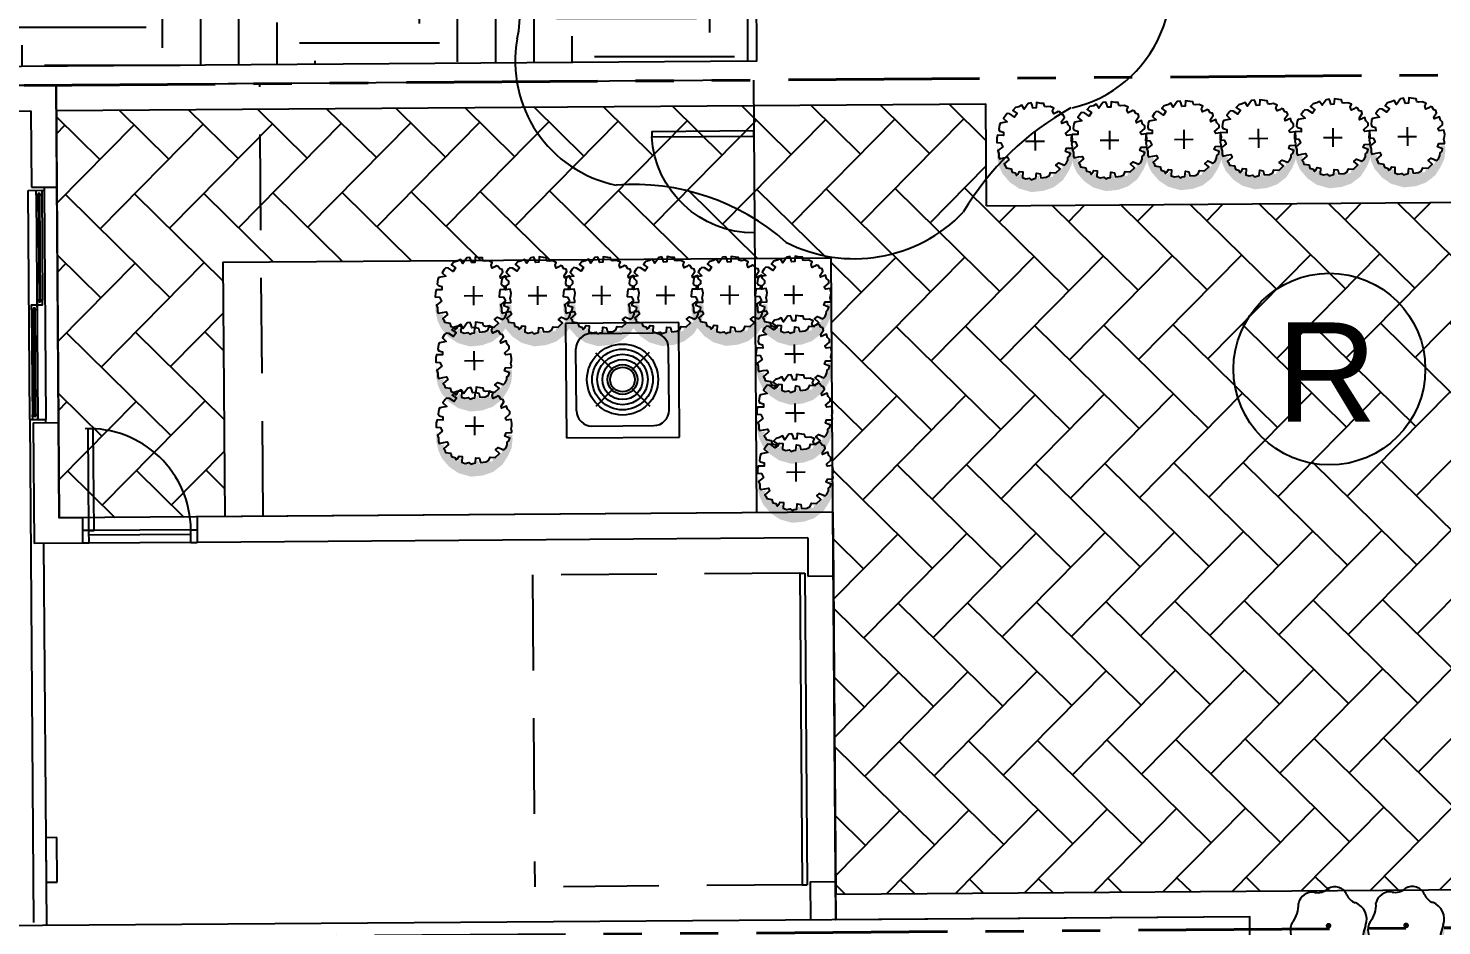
# Model space of a CAD drawing. Header units: feet. Extents: x 919634 to 928945, y 707022 to 708026.
# Drawn here: x 920153.06 to 920190.06, y 707384.02 to 707407.52 of the extents above; entities that cross this region are included whole.
import ezdxf
from ezdxf.enums import TextEntityAlignment as Align

# ---------------------------------------------------------------- set-up
doc = ezdxf.new("R2010")
doc.units = ezdxf.units.FT
doc.header["$LTSCALE"] = 20
doc.header["$MEASUREMENT"] = 0
doc.linetypes.add('Site Plan$0$HIDDEN2', pattern=[0.1875, 0.125, -0.0625])
doc.linetypes.add('Site Plan$0$PHANTOM2', pattern=[1.25, 0.625, -0.125, 0.125, -0.125, 0.125, -0.125])
for name, color, linetype in [('-u-site-xref', 7, 'Continuous'), ('LK-TREE-050M', 2, 'Continuous'), ('LK-TREE-TRNK', 32, 'Continuous'), ('LP-PATT-SHAR', 4, 'Continuous'), ('LP-SHAR-BRDR-CONT', 123, 'Continuous'), ('LP-TREE', 15, 'Continuous'), ('Site Plan$0$-u-site-bldg_interior', 252, 'Continuous'), ('Site Plan$0$-u-site-fence', 4, 'Site Plan$0$FENCELINE1'), ('Site Plan$0$A-DOOR-EXT_WINDOWS', 253, 'Continuous'), ('Site Plan$0$A-HVAC-EXT', 253, 'Continuous'), ('Site Plan$0$SP-BLDG-ROOF ABOVE', 4, 'Site Plan$0$HIDDEN2'), ('Site Plan$0$SP-LOT PAVERS', 254, 'Continuous'), ('Site Plan$0$SP-PARKING DESIGNATION', 254, 'Continuous'), ('x-RL TH5-LP Block$0$LK-SHRB-035M', 253, 'Continuous'), ('x-RL TH5-LP Block$0$LK-SHRB-TRNK', 253, 'Continuous'), ('x-RL TH5-LP Block$0$LP-SHRB', 253, 'Continuous')]:
    doc.layers.add(name, color=color, linetype=linetype)
for name, color, linetype, lineweight in [('Site Plan$0$SP-LOT LINES', 252, 'Site Plan$0$PHANTOM2', 40), ('Site Plan$0$SP-SIDEWALK', 2, 'Continuous', 25), ('SP-BUILDING-FOOTPRINT', 1, 'Continuous', 25)]:
    doc.layers.add(name, color=color, linetype=linetype, lineweight=lineweight)
doc.layers.add('x-RL TH5-LP Block$0$LK-SHRB-SHAD', color=253, linetype='Continuous', plot=False)
doc.layers.get('-u-site-xref').off()
doc.styles.add('Site Plan$0$ARIAL', font='arial.ttf')
doc.linetypes.add('Site Plan$0$FENCELINE1', pattern='A,0.25,-0.1,[133,ltypeshp.shx,S=0.1,R=0,X=-0.1,Y=0],-0.1,1', length=1.45)

# ---------------------------------------------------------------- blocks, each defined once
blk = doc.blocks.new('Site Plan$0$DR1H902')
for p, q in [((-0.5, 0), (-0.5, 1)), ((-0.5, 1), (-0.45, 1)), ((-0.45, 0), (-0.45, 1)), ((-0.5, 0), (-0.45, 0))]:
    blk.add_line(p, q)
blk.add_arc((-0.5, 0), 1, 0, 91.707)
blk = doc.blocks.new('Site Plan$0$A$C11AE1C12')
at = {"layer": 'Site Plan$0$A-HVAC-EXT'}
for p, q in [((44, 44.54), (0, 44.54)), ((0, 44.54), (0, 0)), ((44, 0), (44, 44.54)), ((34, 40), (10, 40)), ((4, 34), (4, 10)), ((40, 34), (40, 10)), ((18.6, 25.4), (11.53, 32.47)), ((25.4, 25.4), (32.47, 32.47)), ((11.53, 11.53), (18.6, 18.6)), ((32.47, 11.53), (25.4, 18.6)), ((0, 0), (44, 0)), ((34, 4), (10, 4))]:
    blk.add_line(p, q, dxfattribs=at)
for radius in [13.81, 11.81, 9.81, 7.81, 5.81, 4.81]:
    blk.add_circle((22, 22), radius, dxfattribs=at)
for centre, start, end in [((10, 34), 90, 180), ((34, 34), 0, 90), ((10, 10), 180, 270), ((34, 10), 270, 0)]:
    blk.add_arc(centre, 6, start, end, dxfattribs=at)
blk = doc.blocks.new('Site Plan$0$A$C05C92244')
at = {"layer": 'Site Plan$0$A-DOOR-EXT_WINDOWS'}
blk.add_lwpolyline([(32, 32.05), (32, 0.04), (30.4, 0.04), (30.4, 32.05)], close=True, dxfattribs=at)
blk.add_arc((32.08, 32.08), 32.08, 180.0573, 267.0051, dxfattribs=at)
blk = doc.blocks.new('Site Plan')
at = {"layer": 'Site Plan$0$SP-LOT PAVERS'}
h = blk.add_hatch(dxfattribs=at)
h.set_pattern_fill('AR-HBONE', color=256, scale=0.32, angle=-89.58178215)
h.paths.add_polyline_path([(920174.076, 707401.513), (920174.197, 707384.847), (920203.519, 707385.061), (920206.697, 707403.085), (920178.142, 707402.876), (920178.122, 707405.543), (920153.797, 707405.365), (920153.875, 707394.699), (920158.208, 707394.73), (920158.159, 707401.397)])
at = {"layer": 'Site Plan$0$-u-site-bldg_interior'}
for p, q in [((920152.417, 707406.022), (920153.792, 707406.032)), ((920153.792, 707406.032), (920153.812, 707403.365)), ((920152.422, 707405.355), (920153.13, 707405.36)), ((920153.13, 707405.36), (920153.145, 707403.36)), ((920153.145, 707403.36), (920153.812, 707403.365)), ((920153.478, 707403.363), (920153.479, 707403.28)), ((920153.812, 707403.365), (920153.857, 707397.199)), ((920153.062, 707403.276), (920153.479, 707403.28)), ((920153.106, 707397.277), (920153.062, 707403.276)), ((920153.272, 707403.153), (920153.314, 707397.278)), ((920153.416, 707403.282), (920153.437, 707400.404)), ((920153.479, 707403.28), (920153.523, 707397.28)), ((920153.148, 707400.152), (920153.169, 707397.277)), ((920153.106, 707397.277), (920153.523, 707397.28)), ((920153.106, 707397.277), (920153.202, 707384.11)), ((920153.19, 707397.194), (920153.857, 707397.199)), ((920153.19, 707397.194), (920153.213, 707394.027)), ((920153.523, 707397.196), (920153.523, 707397.28)), ((920153.857, 707397.199), (920153.875, 707394.699)), ((920154.481, 707394.703), (920153.875, 707394.699)), ((920154.481, 707394.703), (920154.486, 707394.037)), ((920174.124, 707394.847), (920157.482, 707394.725)), ((920157.482, 707394.725), (920157.486, 707394.059)), ((920174.124, 707394.847), (920174.137, 707393.18)), ((920154.65, 707394.371), (920154.484, 707394.37)), ((920157.317, 707394.391), (920154.65, 707394.371)), ((920154.653, 707394.038), (920154.65, 707394.371)), ((920157.318, 707394.266), (920154.651, 707394.246)), ((920157.317, 707394.391), (920157.484, 707394.392)), ((920157.32, 707394.057), (920157.317, 707394.391)), ((920173.463, 707394.175), (920157.486, 707394.059)), ((920173.463, 707394.175), (920173.47, 707393.175)), ((920154.486, 707394.037), (920153.213, 707394.027)), ((920153.463, 707394.029), (920153.536, 707384.029)), ((920157.486, 707394.059), (920154.486, 707394.037)), ((920154.653, 707394.038), (920154.486, 707394.037)), ((920157.32, 707394.057), (920157.486, 707394.058)), ((920173.261, 707393.257), (920173.386, 707393.258)), ((920173.261, 707393.257), (920173.321, 707385.091)), ((920173.386, 707393.258), (920173.446, 707385.091)), ((920173.47, 707393.175), (920174.137, 707393.18)), ((920153.811, 707386.329), (920153.519, 707386.327)), ((920153.519, 707386.327), (920153.528, 707385.16)), ((920153.82, 707385.162), (920153.811, 707386.329)), ((920153.528, 707385.16), (920153.82, 707385.162)), ((920173.321, 707385.091), (920173.446, 707385.091)), ((920173.528, 707385.175), (920174.195, 707385.18)), ((920173.528, 707385.175), (920173.536, 707384.175)), ((920174.195, 707385.18), (920174.202, 707384.18)), ((920185.035, 707384.259), (920120.454, 707383.788)), ((920185.047, 707382.593), (920185.035, 707384.259))]:
    blk.add_line(p, q, dxfattribs=at)
for points in [[(920153.272, 707403.153), (920153.271, 707403.278), (920153.416, 707403.279), (920153.417, 707403.154)], [(920153.386, 707400.362), (920153.365, 707403.195), (920153.323, 707403.195), (920153.344, 707400.362)], [(920153.292, 707400.403), (920153.293, 707400.278), (920153.438, 707400.279), (920153.437, 707400.404)], [(920153.148, 707400.152), (920153.147, 707400.277), (920153.293, 707400.278), (920153.293, 707400.153)], [(920153.262, 707397.361), (920153.241, 707400.194), (920153.199, 707400.194), (920153.22, 707397.361)], [(920153.168, 707397.402), (920153.169, 707397.277), (920153.314, 707397.278), (920153.314, 707397.403)]]:
    blk.add_lwpolyline(points, close=True, dxfattribs=at)
at = {"layer": 'Site Plan$0$-u-site-fence', "ltscale": 0.15}
for points in [[(920171.94, 707406.164), (920153.619, 707406.031)], [(920172.042, 707406.167), (920172.124, 707394.832)]]:
    blk.add_lwpolyline(points, dxfattribs=at)
at = {"layer": 'Site Plan$0$SP-BLDG-ROOF ABOVE'}
for p, q in [((920173.261, 707393.257), (920166.261, 707393.206)), ((920166.261, 707393.206), (920166.321, 707385.039)), ((920173.321, 707385.091), (920166.321, 707385.039))]:
    blk.add_line(p, q, dxfattribs=at)
blk.add_lwpolyline([(920159.208, 707394.738), (920159.125, 707406.073), (920153.792, 707406.032)], dxfattribs=at)
at = {"layer": 'Site Plan$0$SP-LOT LINES', "ltscale": 0.4}
blk.add_lwpolyline([(920103.123, 707383.328), (920102.96, 707405.661), (920196.958, 707406.347), (920197.121, 707384.014)], close=True, dxfattribs=at)
at = {"layer": 'Site Plan$0$SP-PARKING DESIGNATION'}
blk.add_circle((920187.119, 707398.598), 2.511, dxfattribs=at)
at = {"layer": 'Site Plan$0$SP-SIDEWALK'}
for p, q in [((920153.797, 707405.365), (920178.122, 707405.543)), ((920178.142, 707402.876), (920178.122, 707405.543)), ((920178.142, 707402.876), (920196.982, 707403.014)), ((920158.159, 707401.397), (920174.076, 707401.513)), ((920174.133, 707393.68), (920174.076, 707401.513)), ((920158.159, 707401.397), (920158.208, 707394.73)), ((920174.133, 707393.68), (920174.197, 707384.847)), ((920174.137, 707393.18), (920174.195, 707385.18)), ((920174.137, 707393.18), (920174.195, 707385.18)), ((920174.197, 707384.847), (920197.113, 707385.014))]:
    blk.add_line(p, q, dxfattribs=at)
at = {"layer": 'Site Plan$0$-u-site-bldg_interior', "extrusion": (0, 0, -1), "xscale": -2.66699025530579, "yscale": 2.66699025530579, "zscale": -7.111974014148773, "rotation": 359.5817821507248}
blk.add_blockref('Site Plan$0$DR1H902', (-920155.984, 707394.381), dxfattribs=at)
at = {"layer": 'Site Plan$0$-u-site-fence', "xscale": -0.08333333333333333, "yscale": 0.08333333333333333, "zscale": 0.08333333333333333, "rotation": 270.4182178492752}
blk.add_blockref('Site Plan$0$A$C05C92244', (920169.4, 707402.146), dxfattribs=at)
at = {"layer": 'Site Plan$0$A-HVAC-EXT', "extrusion": (0, 0, -1), "xscale": -0.06735359270068551, "yscale": 0.06735359270068551, "zscale": -0.06735359270068551, "rotation": 179.5817821507248}
blk.add_blockref('Site Plan$0$A$C11AE1C12', (-920170.088, 707399.817), dxfattribs=at)
at = {"layer": 'Site Plan$0$SP-PARKING DESIGNATION', "style": 'Site Plan$0$ARIAL'}
blk.add_text('R', height=2.6, dxfattribs=at).set_placement((920187.051, 707397.219, 0), align=Align.CENTER)
blk = doc.blocks.new('x-RL TH5-LP Block$0$SHRUB-LRG-241')
at = {"layer": 'x-RL TH5-LP Block$0$LK-SHRB-SHAD'}
blk.add_hatch(color=256, dxfattribs=at).paths.add_polyline_path([(0.079, 0.498), (0.186, 0.506), (0.301, 0.491), (0.399, 0.446), (0.521, 0.367), (0.616, 0.243), (0.662, 0.107), (0.677, -0.052), (0.629, -0.217), (0.545, -0.339), (0.429, -0.437), (0.329, -0.482), (0.208, -0.508), (0.129, -0.51), (0.06, -0.5), (0.151, -0.489), (0.16, -0.467), (0.238, -0.458), (0.251, -0.432), (0.242, -0.402), (0.258, -0.404), (0.292, -0.419), (0.327, -0.395), (0.364, -0.354), (0.382, -0.321), (0.423, -0.278), (0.434, -0.256), (0.466, -0.245), (0.458, -0.215), (0.432, -0.198), (0.436, -0.187), (0.488, -0.174), (0.497, -0.141), (0.492, -0.078), (0.516, -0.052), (0.506, -0.017), (0.506, 0.026), (0.464, 0.026), (0.464, 0.046), (0.51, 0.063), (0.486, 0.148), (0.473, 0.237), (0.445, 0.239), (0.416, 0.293), (0.384, 0.3), (0.36, 0.369), (0.325, 0.35), (0.316, 0.361), (0.329, 0.391), (0.273, 0.433), (0.223, 0.437), (0.197, 0.463), (0.162, 0.476), (0.134, 0.437), (0.121, 0.452), (0.129, 0.498)])
at = {"layer": 'x-RL TH5-LP Block$0$LK-SHRB-035M'}
blk.add_lwpolyline([(-0.025, 0.499), (-0.082, 0.489), (-0.082, 0.489), (-0.082, 0.489), (-0.074, 0.425), (-0.099, 0.408), (-0.154, 0.47), (-0.187, 0.47), (-0.216, 0.442), (-0.26, 0.429), (-0.231, 0.359), (-0.26, 0.356), (-0.314, 0.393), (-0.345, 0.383), (-0.352, 0.354), (-0.387, 0.332), (-0.395, 0.31), (-0.38, 0.288), (-0.363, 0.251), (-0.403, 0.236), (-0.439, 0.253), (-0.461, 0.205), (-0.456, 0.156), (-0.461, 0.129), (-0.5, 0.121), (-0.503, 0.085), (-0.513, 0.024), (-0.442, 0.019), (-0.439, -0.025), (-0.478, -0.033), (-0.509, -0.047), (-0.503, -0.087), (-0.429, -0.14), (-0.481, -0.172), (-0.461, -0.211), (-0.449, -0.258), (-0.412, -0.292), (-0.371, -0.236), (-0.324, -0.27), (-0.366, -0.331), (-0.371, -0.368), (-0.351, -0.388), (-0.307, -0.417), (-0.26, -0.368), (-0.243, -0.459), (-0.221, -0.473), (-0.158, -0.481), (-0.136, -0.466), (-0.123, -0.42), (-0.079, -0.42), (-0.082, -0.498), (-0.042, -0.508), (0.014, -0.51), (0.019, -0.454), (0.07, -0.429), (0.122, -0.495), (0.161, -0.481), (0.207, -0.481), (0.232, -0.473), (0.22, -0.415), (0.212, -0.366), (0.247, -0.349), (0.3, -0.412), (0.319, -0.399), (0.352, -0.388), (0.364, -0.319), (0.408, -0.307), (0.42, -0.266), (0.453, -0.248), (0.438, -0.229), (0.401, -0.209), (0.406, -0.167), (0.483, -0.171), (0.499, -0.128), (0.49, -0.077), (0.512, -0.053), (0.501, -0.025), (0.494, 0.009), (0.425, 0.016), (0.433, 0.063), (0.487, 0.075), (0.481, 0.146), (0.46, 0.188), (0.418, 0.205), (0.423, 0.273), (0.369, 0.33), (0.322, 0.276), (0.322, 0.276), (0.291, 0.315), (0.291, 0.315), (0.321, 0.389), (0.299, 0.413), (0.255, 0.433), (0.22, 0.435), (0.203, 0.457), (0.166, 0.469), (0.139, 0.403), (0.097, 0.42), (0.095, 0.494), (0.078, 0.497), (0.041, 0.488), (0.003, 0.497)], close=True, dxfattribs=at)
at = {"layer": 'x-RL TH5-LP Block$0$LK-SHRB-TRNK'}
for p, q in [((-0.125, 0), (0.125, 0)), ((0, -0.125), (0, 0.125))]:
    blk.add_line(p, q, dxfattribs=at)
blk = doc.blocks.new('x-RL TH5-LP Block$0$SHRUB-LRG-003')
at = {"layer": 'x-RL TH5-LP Block$0$LK-SHRB-SHAD'}
blk.add_hatch(color=256, dxfattribs=at).paths.add_polyline_path([(0.582, 0.329), (0.547, 0.38), (0.489, 0.43), (0.401, 0.452), (0.321, 0.454), (0.286, 0.459), (0.256, 0.469), (0.249, 0.472), (0.189, 0.487), (0.159, 0.507), (0.119, 0.512), (0.102, 0.514), (0.072, 0.514), (0.007, 0.502), (0.083, 0.473, 0.064865), (0.248, 0.453, -0.006063), (0.253, 0.452), (0.256, 0.452), (0.259, 0.451, -0.129877), (0.359, 0.401), (0.368, 0.395), (0.413, 0.343), (0.418, 0.317, -0.111102), (0.432, 0.222, 0.003609), (0.432, 0.217), (0.442, 0.112, 0.012019), (0.446, 0.097), (0.483, 0.029), (0.497, 0.001, 0.007064), (0.503, -0.006, -0.048801), (0.518, -0.04), (0.525, -0.053), (0.525, -0.065, -0.097938), (0.525, -0.14), (0.525, -0.158), (0.516, -0.172, -0.107658), (0.471, -0.24), (0.458, -0.26), (0.371, -0.292), (0.269, -0.367), (0.214, -0.451), (0.144, -0.501), (0.186, -0.511), (0.259, -0.506), (0.345, -0.476), (0.411, -0.404), (0.5, -0.312), (0.607, -0.262), (0.662, -0.202), (0.685, -0.106), (0.672, -0.018), (0.627, 0.061), (0.605, 0.166), (0.597, 0.263)])
at = {"layer": 'x-RL TH5-LP Block$0$LK-SHRB-035M'}
for centre, radius, start, end in [((-0.084, 0.274), 0.241, 69.6603, 159.1137), ((0.242, 1.096), 0.643, 247.9485, 270.591), ((0.214, 0.237), 0.219, 356.1089, 80.9259), ((-0.344, 0.086), 0.18, 113.509, 209.6004), ((-0.487, 0.427), 0.191, 291.9961, 339.2866), ((0.747, 0.194), 0.316, 175.0254, 219.3558), ((-0.658, -0.144), 0.211, 348.5774, 41.8886), ((-0.265, -0.22), 0.189, 169.6437, 258.5101), ((0.337, -0.102), 0.192, 283.2701, 30.1865), ((0.586, -0.664), 0.429, 119.013, 149.3179), ((-0.277, -0.749), 0.345, 48.5313, 94.3414), ((0.054, -0.29), 0.225, 242.861, 316.3019)]:
    blk.add_arc(centre, radius, start, end, dxfattribs=at)
at = {"layer": 'x-RL TH5-LP Block$0$LK-SHRB-TRNK', "const_width": 0.0375}
blk.add_lwpolyline([(-0.019, 0, 1), (0.019, 0, 1)], format="xyb", close=True, dxfattribs=at)
blk = doc.blocks.new('x-RL TH5-LP Block', base_point=(1241.699, -211.829))
at = {"layer": 'x-RL TH5-LP Block$0$LP-SHRB'}
for name, p, xscale, yscale, zscale in [('x-RL TH5-LP Block$0$SHRUB-LRG-241', (1243.301, -125.641), 1.966899649314303, 1.966899649314303, 1.966899649314303), ('x-RL TH5-LP Block$0$SHRUB-LRG-003', (1263.958, -125.822), 1.941173180313067, 1.941173180313067, 2.426466475391333), ('x-RL TH5-LP Block$0$SHRUB-LRG-241', (1243.311, -127.59), 1.966899649314303, 1.966899649314303, 1.966899649314303), ('x-RL TH5-LP Block$0$SHRUB-LRG-003', (1263.952, -127.852), 1.941173180313067, 1.941173180313067, 2.426466475391333), ('x-RL TH5-LP Block$0$SHRUB-LRG-241', (1243.322, -129.539), 1.966899649314303, 1.966899649314303, 1.966899649314303), ('x-RL TH5-LP Block$0$SHRUB-LRG-241', (1243.332, -131.488), 1.966899649314303, 1.966899649314303, 1.966899649314303), ('x-RL TH5-LP Block$0$SHRUB-LRG-241', (1243.342, -133.436), 1.966899649314303, 1.966899649314303, 1.966899649314303), ('x-RL TH5-LP Block$0$SHRUB-LRG-241', (1243.353, -135.385), 1.966899649314303, 1.966899649314303, 1.966899649314303), ('x-RL TH5-LP Block$0$SHRUB-LRG-241', (1247.33, -141.735), 1.966899649314303, 1.966899649314303, 1.966899649314303), ('x-RL TH5-LP Block$0$SHRUB-LRG-241', (1248.876, -141.727), 1.966899649314303, 1.966899649314303, 1.966899649314303), ('x-RL TH5-LP Block$0$SHRUB-LRG-241', (1250.422, -141.719), 1.966899649314303, 1.966899649314303, 1.966899649314303), ('x-RL TH5-LP Block$0$SHRUB-LRG-241', (1251.968, -141.711), 1.966899649314303, 1.966899649314303, 2.185089498506832), ('x-RL TH5-LP Block$0$SHRUB-LRG-241', (1247.322, -143.41), 1.966899649314303, 1.966899649314303, 1.966899649314303), ('x-RL TH5-LP Block$0$SHRUB-LRG-241', (1247.314, -145.085), 1.966899649314303, 1.966899649314303, 1.966899649314303), ('x-RL TH5-LP Block$0$SHRUB-LRG-241', (1247.306, -146.76), 1.966899649314303, 1.966899649314303, 1.966899649314303), ('x-RL TH5-LP Block$0$SHRUB-LRG-241', (1247.297, -148.436), 1.966899649314303, 1.966899649314303, 1.966899649314303), ('x-RL TH5-LP Block$0$SHRUB-LRG-241', (1247.289, -150.111), 1.966899649314303, 1.966899649314303, 1.966899649314303), ('x-RL TH5-LP Block$0$SHRUB-LRG-241', (1248.993, -150.111), 1.966899649314303, 1.966899649314303, 1.966899649314303), ('x-RL TH5-LP Block$0$SHRUB-LRG-241', (1250.698, -150.111), 1.966899649314303, 1.966899649314303, 1.966899649314303)]:
    blk.add_blockref(name, p, dxfattribs=dict(at, xscale=xscale, yscale=yscale, zscale=zscale))
blk = doc.blocks.new('TREE-SIMP-005')
at = {"layer": 'LK-TREE-050M'}
for centre, radius, start, end in [((-0.0838, 0.274), 0.241, 69.6603, 159.1137), ((0.2415, 1.0962), 0.6433, 247.9485, 270.591), ((0.2136, 0.2365), 0.2192, 356.1089, 80.9259), ((-0.4875, 0.4275), 0.1909, 291.9961, 339.2866), ((-0.3443, 0.0855), 0.1799, 113.509, 209.6004), ((0.7466, 0.1943), 0.3156, 175.0254, 219.3558), ((-0.6576, -0.1441), 0.2109, 348.5774, 41.8886), ((0.3365, -0.1024), 0.1921, 283.2701, 30.1865), ((-0.265, -0.2198), 0.189, 169.6437, 258.5101), ((0.5862, -0.6645), 0.4289, 119.013, 149.3179), ((-0.2766, -0.7487), 0.3447, 48.5313, 94.3414), ((0.0544, -0.29), 0.2253, 242.861, 316.3019)]:
    blk.add_arc(centre, radius, start, end, dxfattribs=at)
at = {"layer": 'LK-TREE-TRNK', "const_width": 0.0375}
blk.add_lwpolyline([(-0.0188, 0, 1), (0.0187, 0, 1)], format="xyb", close=True, dxfattribs=at)

msp = doc.modelspace()

# ---------------------------------------------------------------- block references
at = {"layer": '-u-site-xref'}
msp.add_blockref('Site Plan', (0, 0), dxfattribs=at)

# ---------------------------------------------------------------- next in the draw order: hatches: boundary and pattern name
at = {"layer": 'LP-PATT-SHAR'}
h = msp.add_hatch(dxfattribs=at)
h.set_pattern_fill('LAFX-A220-HBDASH', color=256, scale=22, pattern_type=2)
h.set_pattern_definition([(0, (920424.87, 707325.771), (0, 22), [3.6667, -18.3333]), (0, (920423.87, 707326.77), (0, 22), [3.6667, -18.3333]), (0, (920422.87, 707327.771), (0, 22), [3.6667, -18.3333]), (0, (920421.87, 707328.77), (0, 22), [3.6667, -18.3333]), (0, (920420.87, 707329.771), (0, 22), [3.6667, -18.3333]), (0, (920427.47, 707330.538), (0, 22), [3.6667, -18.3333]), (0, (920419.87, 707330.77), (0, 22), [3.6667, -18.3333]), (0, (920426.47, 707331.538), (0, 22), [3.6667, -18.3333]), (0, (920418.87, 707331.771), (0, 22), [3.6667, -18.3333]), (0, (920425.47, 707332.538), (0, 22), [3.6667, -18.3333]), (0, (920417.87, 707332.771), (0, 22), [3.6667, -18.3333]), (0, (920424.47, 707333.538), (0, 22), [3.6667, -18.3333]), (0, (920416.87, 707333.771), (0, 22), [3.6667, -18.3333]), (0, (920423.47, 707334.538), (0, 22), [3.6667, -18.3333]), (0, (920415.87, 707334.771), (0, 22), [3.6667, -18.3333]), (0, (920430.145, 707335.13), (0, 22), [3.6667, -18.3333]), (0, (920422.47, 707335.538), (0, 22), [3.6667, -18.3333]), (0, (920414.87, 707335.771), (0, 22), [3.6667, -18.3333]), (0, (920429.145, 707336.13), (0, 22), [3.6667, -18.3333]), (0, (920421.47, 707336.538), (0, 22), [3.6667, -18.3333]), (0, (920413.87, 707336.771), (0, 22), [3.6667, -18.3333]), (0, (920428.145, 707337.13), (0, 22), [3.6667, -18.3333]), (0, (920420.47, 707337.538), (0, 22), [3.6667, -18.3333]), (0, (920412.87, 707337.77), (0, 22), [3.6667, -18.3333]), (0, (920427.145, 707338.13), (0, 22), [3.6667, -18.3333]), (0, (920419.47, 707338.538), (0, 22), [3.6667, -18.3333]), (0, (920411.87, 707338.771), (0, 22), [3.6667, -18.3333]), (0, (920426.145, 707339.13), (0, 22), [3.6667, -18.3333]), (0, (920418.47, 707339.538), (0, 22), [3.6667, -18.3333]), (0, (920410.87, 707339.77), (0, 22), [3.6667, -18.3333]), (0, (920425.145, 707340.13), (0, 22), [3.6667, -18.3333]), (0, (920417.47, 707340.538), (0, 22), [3.6667, -18.3333]), (0, (920409.87, 707340.771), (0, 22), [3.6667, -18.3333]), (0, (920424.145, 707341.13), (0, 22), [3.6667, -18.3333]), (0, (920416.47, 707341.538), (0, 22), [3.6667, -18.3333]), (0, (920408.87, 707341.77), (0, 22), [3.6667, -18.3333]), (0, (920423.145, 707342.13), (0, 22), [3.6667, -18.3333]), (0, (920415.47, 707342.538), (0, 22), [3.6667, -18.3333]), (0, (920407.87, 707342.771), (0, 22), [3.6667, -18.3333]), (0, (920422.145, 707343.13), (0, 22), [3.6667, -18.3333]), (0, (920414.47, 707343.538), (0, 22), [3.6667, -18.3333]), (0, (920406.87, 707343.77), (0, 22), [3.6667, -18.3333]), (0, (920421.145, 707344.13), (0, 22), [3.6667, -18.3333]), (0, (920413.47, 707344.538), (0, 22), [3.6667, -18.3333]), (0, (920405.87, 707344.771), (0, 22), [3.6667, -18.3333]), (0, (920420.145, 707345.13), (0, 22), [3.6667, -18.3333]), (0, (920412.47, 707345.538), (0, 22), [3.6667, -18.3333]), (0, (920404.87, 707345.77), (0, 22), [3.6667, -18.3333]), (0, (920419.145, 707346.13), (0, 22), [3.6667, -18.3333]), (0, (920411.47, 707346.538), (0, 22), [3.6667, -18.3333]), (0, (920403.87, 707346.633), (0, 22), [3.6667, -18.3333]), (0, (920418.145, 707347.13), (0, 22), [3.6667, -18.3333]), (0, (920410.47, 707347.538), (0, 22), [3.6667, -18.3333]), (0, (920417.145, 707348.13), (0, 22), [3.6667, -18.3333]), (0, (920409.47, 707348.538), (0, 22), [3.6667, -18.3333]), (0, (920416.145, 707349.13), (0, 22), [3.6667, -18.3333]), (0, (920408.47, 707349.538), (0, 22), [3.6667, -18.3333]), (0, (920415.145, 707350.13), (0, 22), [3.6667, -18.3333]), (0, (920407.47, 707350.538), (0, 22), [3.6667, -18.3333]), (0, (920414.145, 707351.13), (0, 22), [3.6667, -18.3333]), (0, (920406.47, 707351.4), (0, 22), [3.6667, -18.3333]), (0, (920413.145, 707352.13), (0, 22), [3.6667, -18.3333]), (0, (920412.145, 707353.13), (0, 22), [3.6667, -18.3333]), (0, (920411.145, 707354.13), (0, 22), [3.6667, -18.3333]), (0, (920410.145, 707355.13), (0, 22), [3.6667, -18.3333]), (0, (920409.145, 707355.992), (0, 22), [3.6667, -18.3333]), (90, (920430.562, 707330.992), (-22, 1e-15), [3.6667, -18.3333]), (90, (920429.562, 707331.992), (-22, 1e-15), [3.6667, -18.3333]), (90, (920428.562, 707332.992), (-22, 1e-15), [3.6667, -18.3333]), (90, (920427.887, 707326.4), (-22, 1e-15), [3.6667, -18.3333]), (90, (920427.562, 707333.992), (-22, 1e-15), [3.6667, -18.3333]), (90, (920426.886, 707327.4), (-22, 1e-15), [3.6667, -18.3333]), (90, (920426.561, 707334.992), (-22, 1e-15), [3.6667, -18.3333]), (90, (920425.887, 707328.4), (-22, 1e-15), [3.6667, -18.3333]), (90, (920425.562, 707335.992), (-22, 1e-15), [3.6667, -18.3333]), (90, (920425.286, 707321.633), (-22, 1e-15), [3.6667, -18.3333]), (90, (920424.886, 707329.4), (-22, 1e-15), [3.6667, -18.3333]), (90, (920424.561, 707336.992), (-22, 1e-15), [3.6667, -18.3333]), (90, (920424.286, 707322.633), (-22, 1e-15), [3.6667, -18.3333]), (90, (920423.887, 707330.4), (-22, 1e-15), [3.6667, -18.3333]), (90, (920423.562, 707337.992), (-22, 1e-15), [3.6667, -18.3333]), (90, (920423.286, 707323.633), (-22, 1e-15), [3.6667, -18.3333]), (90, (920422.886, 707331.4), (-22, 1e-15), [3.6667, -18.3333]), (90, (920422.561, 707338.992), (-22, 1e-15), [3.6667, -18.3333]), (90, (920422.286, 707324.633), (-22, 1e-15), [3.6667, -18.3333]), (90, (920421.886, 707332.4), (-22, 1e-15), [3.6667, -18.3333]), (90, (920421.562, 707339.992), (-22, 1e-15), [3.6667, -18.3333]), (90, (920421.286, 707325.633), (-22, 1e-15), [3.6667, -18.3333]), (90, (920420.886, 707333.4), (-22, 1e-15), [3.6667, -18.3333]), (90, (920420.562, 707340.992), (-22, 1e-15), [3.6667, -18.3333]), (90, (920420.286, 707326.634), (-22, 1e-15), [3.6667, -18.3333]), (90, (920419.886, 707334.4), (-22, 1e-15), [3.6667, -18.3333]), (90, (920419.562, 707341.992), (-22, 1e-15), [3.6667, -18.3333]), (90, (920419.286, 707327.633), (-22, 1e-15), [3.6667, -18.3333]), (90, (920418.887, 707335.4), (-22, 1e-15), [3.6667, -18.3333]), (90, (920418.562, 707342.992), (-22, 1e-15), [3.6667, -18.3333]), (90, (920418.286, 707328.634), (-22, 1e-15), [3.6667, -18.3333]), (90, (920417.886, 707336.4), (-22, 1e-15), [3.6667, -18.3333]), (90, (920417.562, 707343.992), (-22, 1e-15), [3.6667, -18.3333]), (90, (920417.286, 707329.633), (-22, 1e-15), [3.6667, -18.3333]), (90, (920416.887, 707337.4), (-22, 1e-15), [3.6667, -18.3333]), (90, (920416.562, 707344.992), (-22, 1e-15), [3.6667, -18.3333]), (90, (920416.286, 707330.634), (-22, 1e-15), [3.6667, -18.3333]), (90, (920415.886, 707338.4), (-22, 1e-15), [3.6667, -18.3333]), (90, (920415.561, 707345.992), (-22, 1e-15), [3.6667, -18.3333]), (90, (920415.286, 707331.633), (-22, 1e-15), [3.6667, -18.3333]), (90, (920414.887, 707339.4), (-22, 1e-15), [3.6667, -18.3333]), (90, (920414.562, 707346.992), (-22, 1e-15), [3.6667, -18.3333]), (90, (920414.286, 707332.633), (-22, 1e-15), [3.6667, -18.3333]), (90, (920413.886, 707340.4), (-22, 1e-15), [3.6667, -18.3333]), (90, (920413.561, 707347.992), (-22, 1e-15), [3.6667, -18.3333]), (90, (920413.286, 707333.633), (-22, 1e-15), [3.6667, -18.3333]), (90, (920412.887, 707341.4), (-22, 1e-15), [3.6667, -18.3333]), (90, (920412.562, 707348.992), (-22, 1e-15), [3.6667, -18.3333]), (90, (920412.286, 707334.633), (-22, 1e-15), [3.6667, -18.3333]), (90, (920411.886, 707342.4), (-22, 1e-15), [3.6667, -18.3333]), (90, (920411.561, 707349.992), (-22, 1e-15), [3.6667, -18.3333]), (90, (920411.286, 707335.633), (-22, 1e-15), [3.6667, -18.3333]), (90, (920410.886, 707343.4), (-22, 1e-15), [3.6667, -18.3333]), (90, (920410.562, 707350.992), (-22, 1e-15), [3.6667, -18.3333]), (90, (920410.286, 707336.633), (-22, 1e-15), [3.6667, -18.3333]), (90, (920409.886, 707344.4), (-22, 1e-15), [3.6667, -18.3333]), (90, (920409.562, 707351.854), (-22, 1e-15), [3.6667, -18.3333]), (90, (920409.286, 707337.634), (-22, 1e-15), [3.6667, -18.3333]), (90, (920408.886, 707345.4), (-22, 1e-15), [3.6667, -18.3333]), (90, (920408.286, 707338.633), (-22, 1e-15), [3.6667, -18.3333]), (90, (920407.886, 707346.4), (-22, 1e-15), [3.6667, -18.3333]), (90, (920407.286, 707339.634), (-22, 1e-15), [3.6667, -18.3333]), (90, (920406.886, 707347.263), (-22, 1e-15), [3.6667, -18.3333]), (90, (920406.286, 707340.633), (-22, 1e-15), [3.6667, -18.3333]), (90, (920405.286, 707341.634), (-22, 1e-15), [3.6667, -18.3333]), (90, (920404.286, 707342.496), (-22, 1e-15), [3.6667, -18.3333])])
h.paths.add_polyline_path([(920121.612, 707406.297), (920121.597, 707408.297), (920172.111, 707408.661), (920172.126, 707406.661)])

# ---------------------------------------------------------------- next in the draw order: linework, layer by layer
at = {"layer": 'LP-SHAR-BRDR-CONT'}
msp.add_lwpolyline([(920121.612, 707406.297), (920121.597, 707408.297), (920172.111, 707408.661), (920172.126, 707406.661)], close=True, dxfattribs=at)
at = {"layer": 'SP-BUILDING-FOOTPRINT'}
msp.add_lwpolyline([(920157.074, 707361.388), (920164.951, 707361.445), (920164.869, 707372.778), (920185.118, 707372.926), (920185.035, 707384.259), (920174.202, 707384.18), (920174.124, 707394.847), (920153.875, 707394.699), (920153.792, 707406.032), (920121.967, 707405.8), (920121.967, 707405.8), (920115.627, 707405.753), (920115.697, 707396.087), (920119.697, 707396.116), (920119.792, 707383.116), (920121.792, 707383.131), (920121.867, 707372.798), (920119.867, 707372.783), (920119.948, 707361.784), (920116.948, 707361.762), (920117.023, 707351.429)], dxfattribs=at)

# ---------------------------------------------------------------- next in the draw order: block references
at = {"layer": '-u-site-xref', "rotation": 270.4182178492661}
msp.add_blockref('x-RL TH5-LP Block', (920102.96, 707405.661), dxfattribs=at)
at = {"layer": 'LP-TREE', "xscale": 17.4705586228176, "yscale": 17.4705586228176, "zscale": 15.03416260495856}
msp.add_blockref('TREE-SIMP-005', (920173.74, 707410.491), dxfattribs=at)

doc.saveas('drawing.dxf')
